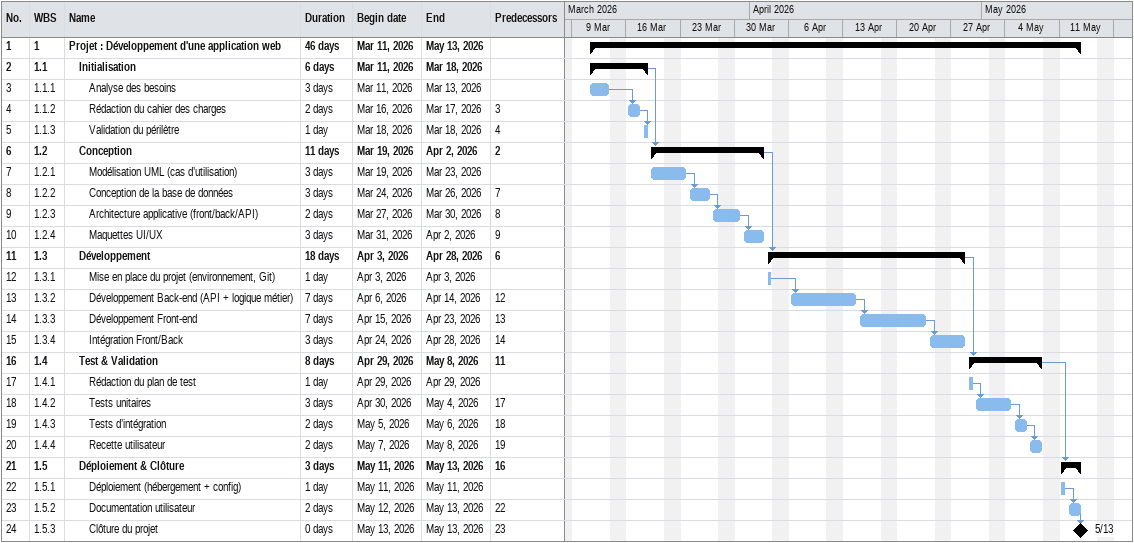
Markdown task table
| ID | WBS | Task | Duration | Start | Finish | Predecessors |
|---|---|---|---|---|---|---|
| 1 | 1 | **Projet : Développement d'une application web** | 46d | 2026-03-11 | 2026-05-13 |  |
| 2 | 1.1 | **Initialisation** | 6d | 2026-03-11 | 2026-03-18 |  |
| 3 | 1.1.1 | Analyse des besoins | 3d | 2026-03-11 | 2026-03-13 |  |
| 4 | 1.1.2 | Rédaction du cahier des charges | 2d | 2026-03-16 | 2026-03-17 | 3 |
| 5 | 1.1.3 | Validation du périlètre | 1d | 2026-03-18 | 2026-03-18 | 4 |
| 6 | 1.2 | **Conception** | 11d | 2026-03-19 | 2026-04-02 | 2 |
| 7 | 1.2.1 | Modélisation UML (cas d’utilisation) | 3d | 2026-03-19 | 2026-03-23 |  |
| 8 | 1.2.2 | Conception de la base de données | 3d | 2026-03-24 | 2026-03-26 | 7 |
| 9 | 1.2.3 | Architecture applicative (front/back/API) | 2d | 2026-03-27 | 2026-03-30 | 8 |
| 10 | 1.2.4 | Maquettes UI/UX | 3d | 2026-03-31 | 2026-04-02 | 9 |
| 11 | 1.3 | **Développement** | 18d | 2026-04-03 | 2026-04-28 | 6 |
| 12 | 1.3.1 | Mise en place du projet (environnement, Git) | 1d | 2026-04-03 | 2026-04-03 |  |
| 13 | 1.3.2 | Développement Back‑end (API + logique métier) | 7d | 2026-04-06 | 2026-04-14 | 12 |
| 14 | 1.3.3 | Développement Front‑end | 7d | 2026-04-15 | 2026-04-23 | 13 |
| 15 | 1.3.4 | Intégration Front/Back | 3d | 2026-04-24 | 2026-04-28 | 14 |
| 16 | 1.4 | **Test & Validation** | 8d | 2026-04-29 | 2026-05-08 | 11 |
| 17 | 1.4.1 | Rédaction du plan de test | 1d | 2026-04-29 | 2026-04-29 |  |
| 18 | 1.4.2 | Tests unitaires | 3d | 2026-04-30 | 2026-05-04 | 17 |
| 19 | 1.4.3 | Tests d’intégration | 2d | 2026-05-05 | 2026-05-06 | 18 |
| 20 | 1.4.4 | Recette utilisateur | 2d | 2026-05-07 | 2026-05-08 | 19 |
| 21 | 1.5 | **Déploiement & Clôture** | 3d | 2026-05-11 | 2026-05-13 | 16 |
| 22 | 1.5.1 | Déploiement (hébergement + config) | 1d | 2026-05-11 | 2026-05-11 |  |
| 23 | 1.5.2 | Documentation utilisateur | 2d | 2026-05-12 | 2026-05-13 | 22 |
| 24 | 1.5.3 | Clôture du projet | 0d | 2026-05-13 | 2026-05-13 | 23 |
